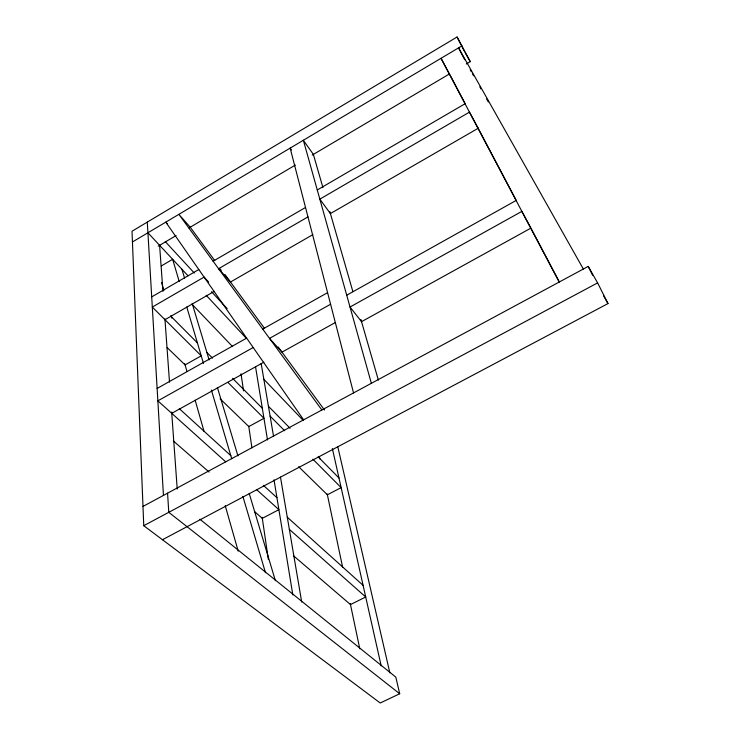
<?xml version="1.0" encoding="UTF-8"?>
<svg xmlns="http://www.w3.org/2000/svg" width="740" height="740" viewBox="0 0 740 740"><rect width="100%" height="100%" fill="white"/><g stroke="black" fill="none" stroke-linecap="round" stroke-linejoin="round"><path stroke-width="1.11" d="M466.283 64.001L470.261 61.651L457.061 37L132.016 231.232L143.754 525.705L380.221 703L399.702 693.75L395.808 677.119L199.911 519.249M132.442 241.989L462.075 45.778M158.212 246.152L176.092 235.57M189.014 227.929L295.353 165.066M312.243 155.076L449.384 73.991L441.031 58.303L559.181 282.06M161.292 265.965L172.642 259.296L179.21 281.459M317.266 189.995L465.035 103.757M151.709 296.907L198.81 269.517M213.102 261.211L305.518 207.468M307.97 216.903L218.578 268.694L230.482 282.023L312.854 234.645M164.983 319.708L214.193 291.394M157.13 388.445L246.651 338.134M262.728 329.096L327.579 292.661M253.2 347.513L157.861 400.839L225.737 461.862M330.586 304.242L269.517 338.393L281.977 352.138L335.192 322.603M346.718 295.214L516.104 200.475M171.754 413.327L263.865 362.193M142.987 506.428L588.207 266.409L597.624 282.884L607.984 303.576L162.449 539.719M143.754 525.705L597.624 282.884M399.702 693.75L168.776 512.321L167.564 493.173M293.688 555.934L350.483 604.562L365.708 596.995L289.349 529.359M173.363 440.994L209.096 472.065M254.523 511.571L262.302 518.342L278.897 509.657L256.798 489.788M287.277 517.195L363.09 585.349M179.302 408.665L230.806 455.637M263.394 485.348L276.945 497.705M167.101 347.513L185.093 364.922L201.243 355.82L152.31 307.082L204.083 277.084L208.615 282.032M220.131 398.823L248.797 426.564L263.967 418.313L227.939 382.423M298.673 466.709L327.376 494.792L341.14 487.614L312.881 459.17M170.718 316.045L197.413 342.925M206.886 352.462L212.51 358.123M232.601 378.344L262.321 408.267M270.1 416.102L284.632 430.726M268.426 406.269L290.08 428.275M318.135 456.821L338.985 478.012M192.354 304.584L232.295 346.32M263.44 378.861L303.382 420.598M147.917 232.786L188.08 275.854M206.192 295.288L246.355 338.356M165.297 241.619L194.278 273.014M211.511 291.68L227.171 308.654M167.314 223.85L165.779 222.148L303.622 419.83M219.771 268.675L221.251 270.331M214.767 260.619L190.236 227.217L178.867 214.36L321.854 409.997M224.988 274.54L264.513 328.366M278.24 347.051L324.481 410.025M291.505 149.98L290.154 148.111L353.544 392.912M465.192 52.781L470.261 61.651M603.562 295.815L607.984 303.576M583.342 269.027L458.56 47.869L464.72 59.746M470.178 69.754L471.315 71.761M472.453 73.778L473.582 75.794M479.825 86.867L480.954 88.883M486.624 98.957L488.326 101.972M449.457 73.945L465.062 103.48M477.966 127.909L516.159 200.198M531.227 228.706L559.199 281.653M457.061 37L461.131 44.89M462.149 46.861L464.692 51.791M588.207 266.409L592.648 275.271M181.911 269.231L184.556 278.074M192.187 303.474L209.133 359.945M217.384 387.427L237.947 455.914M249.214 493.469L275.41 580.743M186.758 306.933L203.491 363.433M211.372 390.017L231.74 458.782M242.868 496.355L265.512 572.788M322.927 187.608L313.371 154.41L303.354 140.258L371.369 383.311M329.818 211.548L352.887 291.625M360.917 319.523L378.381 380.147M161.625 282.606L163.836 290.376M171.116 315.897L171.754 318.117M184.722 363.618L186.942 371.388M195.166 400.238L204.027 431.309M225.228 505.67L238.206 551.171M337.745 446.544L389.851 672.78M332.362 448.542L381.174 665.824M319.356 456.682L319.837 458.939M327.21 493.959L342.657 567.404M350.27 603.562L359.779 648.758M261.164 363.525L273.522 436.212M280.469 477.106L301.698 602.036M255.578 367.04L267.501 439.958M274.022 479.835L292.827 594.904M241.027 373.765L243.543 390.859M248.742 426.185L251.924 447.839M262.163 517.362L268.37 559.523M159.609 245.319L162.929 291.31M164.928 318.903L169.497 382.145M171.662 412.041L177.221 489.075M147.288 222.111L163.447 495.393M469.456 112.138L319.828 199.143L330.41 213.592L478.16 128.279L469.456 112.138M521.866 211.381L350.02 307.026L361.536 321.678L530.913 228.114L521.866 211.381"/></g></svg>
